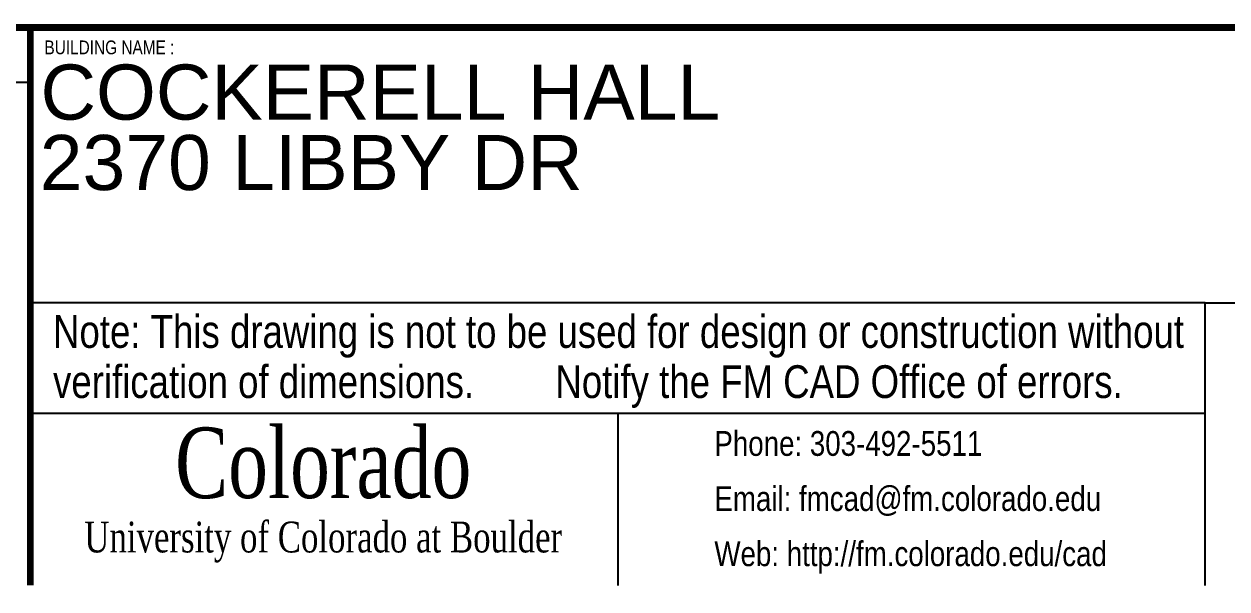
# Model space of a CAD drawing. Header units: inches. Extents: x 3065839 to 3066144, y 1245232 to 1245521.
# Drawn here: x 3065871.8584 to 3065872.3134, y 1245275.7992 to 1245276.0128 of the extents above; entities that cross this region are included whole.
import ezdxf
from ezdxf.enums import TextEntityAlignment as Align

# ---------------------------------------------------------------- set-up
doc = ezdxf.new("R2010")
doc.units = ezdxf.units.IN
doc.header["$MEASUREMENT"] = 0
doc.layers.add('A-ANNO-TTMS', color=7, linetype='Continuous')
doc.layers.add('A-ANNO-TTPS', color=7, linetype='Continuous')
doc.styles.add('CULOGO99', font='GARA.TTF', dxfattribs={"width": 0.85})
doc.styles.add('FPTB-ATTR', font='arial.ttf', dxfattribs={"width": 0.8})
doc.styles.add('FPTB-FIXED', font='arial.ttf', dxfattribs={"width": 0.9})

# ---------------------------------------------------------------- blocks, each defined once
blk = doc.blocks.new('CULOGO99-TTMS')
at = {"layer": 'A-ANNO-TTMS', "style": 'CULOGO99', "width": 0.85}
blk.add_text('Colorado', height=0.32, dxfattribs=at).set_placement((0, 0), align=Align.MIDDLE)
blk.add_text('University of Colorado at Boulder', height=0.14, dxfattribs=at).set_placement((0, -0.4142), align=Align.CENTER)
blk = doc.blocks.new('FMTB-LRGSHT')
blk.add_line((-9.8924, 2.2824), (-14.8924, 2.2824))
at = {"const_width": 0.0312}
blk.add_lwpolyline([(-14.8924, 0), (-14.8924, 2.5324), (-9.8924, 2.5324)], dxfattribs=at)
at = {"layer": 'A-ANNO-TTMS'}
for p, q in [((-4.5591, 1.2822), (-9.8924, 1.2822)), ((-4.5591, 0), (-4.5591, 1.2822)), ((-4.5591, 1.2822), (0, 1.2822)), ((-9.8924, 0.7821), (-4.5591, 0.7821)), ((-7.2257, 0.7821), (-7.2257, 0))]:
    blk.add_line(p, q, dxfattribs=at)
at = {"layer": 'A-ANNO-TTMS', "const_width": 0.0312}
blk.add_lwpolyline([(0, 2.5324), (-9.8924, 2.5324), (-9.8924, 0)], dxfattribs=at)
at = {"layer": 'A-ANNO-TTMS'}
blk.add_blockref('CULOGO99-TTMS', (-8.5625, 0.5642), dxfattribs=at)
at = {"layer": 'A-ANNO-TTMS', "style": 'FPTB-FIXED', "width": 0.8}
for s, height, p in [('BUILDING NAME :', 0.0625, (-9.8282, 2.4109)), ('Note: This drawing is not to be used for design or construction without', 0.148677, (-9.7891, 1.0784)), ('verification of dimensions.        Notify the FM CAD Office of errors.', 0.148677, (-9.7891, 0.8508)), ('Phone: 303-492-5511', 0.1125, (-6.7866, 0.5883)), ('Email: fmcad@fm.colorado.edu', 0.1125, (-6.7866, 0.338)), ('Web: http://fm.colorado.edu/cad', 0.1125, (-6.7866, 0.0877))]:
    blk.add_text(s, height=height, dxfattribs=at).set_placement(p)
at = {"layer": 'A-ANNO-TTMS', "style": 'FPTB-ATTR'}
for tag, p in [('BLDGNAME', (-9.846, 2.1143)), ('BADDRS', (-9.8495, 1.7946))]:
    blk.add_attdef(tag, p, '', height=0.25, dxfattribs=at)
at = {"layer": 'A-ANNO-TTMS', "style": 'FPTB-ATTR', "width": 1.125}
blk.add_attdef('BNUM', text='', height=0.2, dxfattribs=at).set_placement((-2.5433, 0.9796), align=Align.MIDDLE_CENTER)
at = {"layer": 'A-ANNO-TTMS', "style": 'FPTB-ATTR'}
for tag, height, p in [('SHT#', 0.2125, (-0.8133, 0.9386)), ('BCODE', 0.2, (-2.5433, 0.4754)), ('SHTTOT', 0.2125, (-0.8133, 0.4761))]:
    blk.add_attdef(tag, text='', height=height, dxfattribs=at).set_placement(p, align=Align.MIDDLE_CENTER)

msp = doc.modelspace()

# ---------------------------------------------------------------- block references
at = {"layer": 'A-ANNO-TTPS'}
ref = msp.add_blockref('FMTB-LRGSHT', (3065872.68508, 1245275.80048), dxfattribs=dict(at, xscale=0.08333333333333333, yscale=0.08333333333333333, zscale=0.08333333333333333))
ref.add_attrib('BLDGNAME', 'COCKERELL HALL', (3065871.86458, 1245275.97667), dxfattribs={"layer": 'A-ANNO-TTMS', "height": 0.0208333, "style": 'FPTB-ATTR'})
ref.add_attrib('BADDRS', '2370 LIBBY DR', (3065871.86429, 1245275.95003), dxfattribs={"layer": 'A-ANNO-TTMS', "height": 0.0208333, "style": 'FPTB-ATTR'})

doc.saveas('drawing.dxf')
